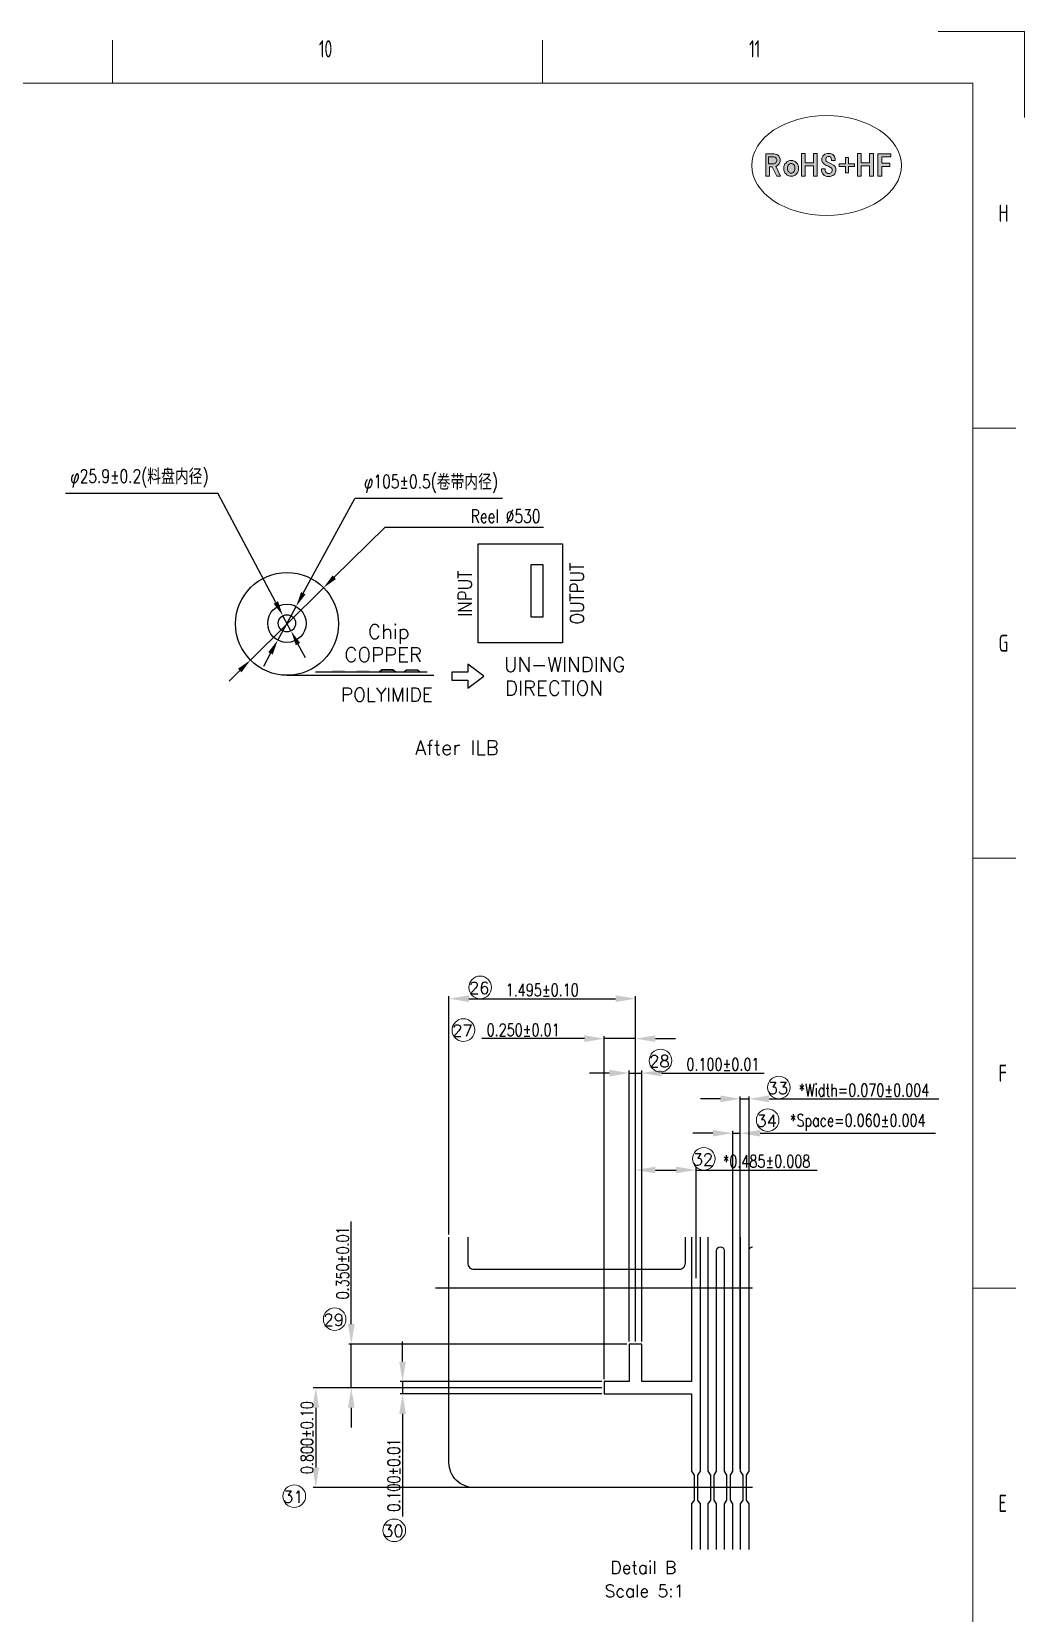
# Model space of a CAD drawing. Extents: x 10 to 206, y -65 to 73.
# Drawn here: x 165.9 to 205.6, y 9.8 to 73.2 of the extents above; entities that cross this region are included whole.
import ezdxf
from ezdxf.enums import TextEntityAlignment as Align

# ---------------------------------------------------------------- set-up
doc = ezdxf.new("R2010")
doc.units = 0
doc.header["$LTSCALE"] = 0.5
for name, color, linetype in [('01 Copper', 3, 'Continuous'), ('03 Solder resist', 6, 'Continuous'), ('06 Cutline', 4, 'Continuous'), ('08 Dimension&pin assignment', 7, 'Continuous')]:
    doc.layers.add(name, color=color, linetype=linetype)
doc.layers.add('FRAME', color=7, linetype='Continuous', lineweight=0)
doc.styles.add('high0.5', font='iso.shx', dxfattribs={"bigfont": 'AllInOneBig.shx'})
doc.styles.get("Standard").update_dxf_attribs({"font": 'romans.shx', "width": 0.75, "bigfont": 'AllInOneBig.shx'})
doc.styles.add('èâÝ»óÑÍÅ1$0$SIMPLEX', font='simplex', dxfattribs={"bigfont": 'AllInOneBig.shx'})
doc.dimstyles.new('ISO-25', dxfattribs={"dimtxt": 0.5, "dimasz": 0.8, "dimexe": 0.1, "dimexo": 0.1, "dimgap": 0.1, "dimtad": 1, "dimdec": 3, "dimzin": 1, "dimdsep": 46, "dimtxsty": 'Standard', "dimcen": 0.5, "dimadec": 0, "dimazin": 0, "dimtfac": 1, "dimtdec": 3, "dimtmove": 0, "dimatfit": 3, "dimfxl": 0, "dimarcsym": 0})
doc.dimstyles.new('ISO-25$0', dxfattribs={"dimtxt": 0.5, "dimasz": 1, "dimexe": 0.1, "dimexo": 0.1, "dimgap": 0.1, "dimtad": 1, "dimdec": 3, "dimzin": 1, "dimdsep": 46, "dimtxsty": 'Standard', "dimcen": 0.5, "dimadec": 0, "dimazin": 0, "dimtfac": 1, "dimtdec": 3, "dimtmove": 0, "dimatfit": 3, "dimfxl": 0, "dimarcsym": 0})

# ---------------------------------------------------------------- blocks, each defined once
blk = doc.blocks.new('*D668')
at = {"layer": '08 Dimension&pin assignment', "color": 0, "lineweight": -2, "transparency": 16777216}
for p, q in [((189.009, 31.481), (188.209, 31.481)), ((189.809, 20.718), (189.809, 31.581)), ((189.809, 31.481), (190.309, 31.481)), ((190.309, 20.718), (190.309, 31.581)), ((191.109, 31.481), (195.217, 31.481))]:
    blk.add_line(p, q, dxfattribs=at)
at = {"layer": '08 Dimension&pin assignment', "color": 0, "transparency": 16777216}
for points in [[(189.009, 31.614), (189.009, 31.348), (189.809, 31.481)], [(191.109, 31.614), (191.109, 31.348), (190.309, 31.481)]]:
    blk.add_solid(points, dxfattribs=at)
at = {"layer": 'Defpoints', "color": 0, "transparency": 16777216}
for p in [(190.309, 31.481), (189.809, 20.618), (190.309, 20.618)]:
    blk.add_point(p, dxfattribs=at)
at = {"layer": '08 Dimension&pin assignment', "color": 0, "transparency": 16777216, "insert": (193.563, 31.831), "char_height": 0.5, "width": 5.61608, "attachment_point": 5}
blk.add_mtext('0.100{\\A1;±0.01}', dxfattribs=at)
blk = doc.blocks.new('*D669')
at = {"layer": '08 Dimension&pin assignment', "color": 0, "lineweight": -2, "transparency": 16777216}
for p, q in [((188.709, 18.868), (177.146, 18.868)), ((177.246, 18.068), (177.246, 15.668)), ((183.484, 14.868), (177.146, 14.868))]:
    blk.add_line(p, q, dxfattribs=at)
at = {"layer": '08 Dimension&pin assignment', "color": 0, "transparency": 16777216}
for points in [[(177.113, 18.068), (177.379, 18.068), (177.246, 18.868)], [(177.113, 15.668), (177.379, 15.668), (177.246, 14.868)]]:
    blk.add_solid(points, dxfattribs=at)
at = {"layer": 'Defpoints', "color": 0, "transparency": 16777216}
for p in [(188.809, 18.868), (177.246, 14.868), (183.584, 14.868)]:
    blk.add_point(p, dxfattribs=at)
at = {"layer": '08 Dimension&pin assignment', "color": 0, "transparency": 16777216, "insert": (176.896, 16.868), "char_height": 0.5, "width": 7.73547, "attachment_point": 5, "rotation": 90}
blk.add_mtext('0.800{\\A1;±0.10}', dxfattribs=at)
blk = doc.blocks.new('*D670')
at = {"layer": '08 Dimension&pin assignment', "color": 0, "lineweight": -2, "transparency": 16777216}
for p, q in [((190.059, 20.718), (190.059, 27.695)), ((190.859, 27.595), (191.684, 27.595)), ((192.484, 23.259), (192.484, 27.695)), ((192.484, 27.595), (197.342, 27.595))]:
    blk.add_line(p, q, dxfattribs=at)
at = {"layer": '08 Dimension&pin assignment', "color": 0, "transparency": 16777216}
for points in [[(190.859, 27.729), (190.859, 27.462), (190.059, 27.595)], [(191.684, 27.729), (191.684, 27.462), (192.484, 27.595)]]:
    blk.add_solid(points, dxfattribs=at)
at = {"layer": 'Defpoints', "color": 0, "transparency": 16777216}
for p in [(192.484, 27.595), (192.484, 23.159), (190.059, 20.618)]:
    blk.add_point(p, dxfattribs=at)
at = {"layer": '08 Dimension&pin assignment', "color": 0, "transparency": 16777216, "insert": (195.313, 27.945), "char_height": 0.5, "width": 6.5582, "attachment_point": 5}
blk.add_mtext('*0.485{\\A1;±0.008}', dxfattribs=at)
blk = doc.blocks.new('*D671')
at = {"layer": '08 Dimension&pin assignment', "color": 0, "lineweight": -2, "transparency": 16777216}
for p, q in [((182.584, 25.009), (182.584, 34.562)), ((183.384, 34.462), (189.259, 34.462)), ((190.059, 20.718), (190.059, 34.562))]:
    blk.add_line(p, q, dxfattribs=at)
at = {"layer": '08 Dimension&pin assignment', "color": 0, "transparency": 16777216}
for points in [[(183.384, 34.596), (183.384, 34.329), (182.584, 34.462)], [(189.259, 34.596), (189.259, 34.329), (190.059, 34.462)]]:
    blk.add_solid(points, dxfattribs=at)
at = {"layer": 'Defpoints', "color": 0, "transparency": 16777216}
for p in [(190.059, 34.462), (182.584, 24.909), (190.059, 20.618)]:
    blk.add_point(p, dxfattribs=at)
at = {"layer": '08 Dimension&pin assignment', "color": 0, "transparency": 16777216, "insert": (186.322, 34.812), "char_height": 0.5, "width": 6.26078, "attachment_point": 5}
blk.add_mtext('1.495{\\A1;±0.10}', dxfattribs=at)
blk = doc.blocks.new('*D672')
at = {"layer": '08 Dimension&pin assignment', "color": 0, "lineweight": -2, "transparency": 16777216}
for p, q in [((193.959, 15.618), (193.959, 29.17)), ((194.259, 15.618), (194.259, 29.17)), ((193.159, 29.07), (192.359, 29.07)), ((193.959, 29.07), (194.259, 29.07)), ((195.059, 29.07), (202.077, 29.07))]:
    blk.add_line(p, q, dxfattribs=at)
at = {"layer": '08 Dimension&pin assignment', "color": 0, "transparency": 16777216}
for points in [[(193.159, 28.937), (193.159, 29.203), (193.959, 29.07)], [(195.059, 29.203), (195.059, 28.937), (194.259, 29.07)]]:
    blk.add_solid(points, dxfattribs=at)
at = {"layer": 'Defpoints', "color": 0, "transparency": 16777216}
for p in [(194.259, 29.07), (193.959, 15.518), (194.259, 15.518)]:
    blk.add_point(p, dxfattribs=at)
at = {"layer": '08 Dimension&pin assignment', "color": 0, "transparency": 16777216, "insert": (198.968, 29.503), "char_height": 0.5, "attachment_point": 5}
blk.add_mtext('*Space=0.060{\\A1;\\C2;±0.004}', dxfattribs=at)
blk = doc.blocks.new('*D673')
at = {"layer": '08 Dimension&pin assignment', "color": 0, "lineweight": -2, "transparency": 16777216}
for p, q in [((180.724, 19.918), (180.724, 20.718)), ((188.709, 19.118), (180.624, 19.118)), ((180.724, 19.118), (180.724, 18.618)), ((188.709, 18.618), (180.624, 18.618)), ((180.724, 17.818), (180.724, 13.711))]:
    blk.add_line(p, q, dxfattribs=at)
at = {"layer": '08 Dimension&pin assignment', "color": 0, "transparency": 16777216}
for points in [[(180.591, 19.918), (180.857, 19.918), (180.724, 19.118)], [(180.591, 17.818), (180.857, 17.818), (180.724, 18.618)]]:
    blk.add_solid(points, dxfattribs=at)
at = {"layer": 'Defpoints', "color": 0, "transparency": 16777216}
for p in [(188.809, 19.118), (180.724, 18.618), (188.809, 18.618)]:
    blk.add_point(p, dxfattribs=at)
at = {"layer": '08 Dimension&pin assignment', "color": 0, "transparency": 16777216, "insert": (180.374, 15.364), "char_height": 0.5, "width": 8.92203, "attachment_point": 5, "rotation": 90}
blk.add_mtext('0.100{\\A1;±0.01}', dxfattribs=at)
blk = doc.blocks.new('*D674')
at = {"layer": '08 Dimension&pin assignment', "color": 0, "lineweight": -2, "transparency": 16777216}
for p, q in [((178.671, 21.418), (178.671, 25.525)), ((189.709, 20.618), (178.571, 20.618)), ((178.671, 18.868), (178.671, 20.618)), ((188.709, 18.868), (178.571, 18.868)), ((178.671, 18.068), (178.671, 17.268))]:
    blk.add_line(p, q, dxfattribs=at)
at = {"layer": '08 Dimension&pin assignment', "color": 0, "transparency": 16777216}
for points in [[(178.538, 21.418), (178.804, 21.418), (178.671, 20.618)], [(178.538, 18.068), (178.804, 18.068), (178.671, 18.868)]]:
    blk.add_solid(points, dxfattribs=at)
at = {"layer": 'Defpoints', "color": 0, "transparency": 16777216}
for p in [(178.671, 20.618), (189.809, 20.618), (188.809, 18.868)]:
    blk.add_point(p, dxfattribs=at)
at = {"layer": '08 Dimension&pin assignment', "color": 0, "transparency": 16777216, "insert": (178.321, 23.872), "char_height": 0.5, "width": 7.50729, "attachment_point": 5, "rotation": 90}
blk.add_mtext('0.350{\\A1;±0.01}', dxfattribs=at)
blk = doc.blocks.new('*D675')
at = {"layer": '08 Dimension&pin assignment', "color": 0, "lineweight": -2, "transparency": 16777216}
for p, q in [((193.459, 30.448), (192.659, 30.448)), ((194.259, 15.618), (194.259, 30.548)), ((194.259, 30.448), (194.609, 30.448)), ((194.609, 15.618), (194.609, 30.548)), ((195.409, 30.448), (202.213, 30.448))]:
    blk.add_line(p, q, dxfattribs=at)
at = {"layer": '08 Dimension&pin assignment', "color": 0, "transparency": 16777216}
for points in [[(193.459, 30.315), (193.459, 30.581), (194.259, 30.448)], [(195.409, 30.581), (195.409, 30.315), (194.609, 30.448)]]:
    blk.add_solid(points, dxfattribs=at)
at = {"layer": 'Defpoints', "color": 0, "transparency": 16777216}
for p in [(194.609, 30.448), (194.259, 15.518), (194.609, 15.518)]:
    blk.add_point(p, dxfattribs=at)
at = {"layer": '08 Dimension&pin assignment', "color": 0, "transparency": 16777216, "insert": (199.211, 30.798), "char_height": 0.5, "attachment_point": 5}
blk.add_mtext('*Width=0.070{\\A1;\\C2;±0.004}', dxfattribs=at)
blk = doc.blocks.new('*D719')
at = {"layer": '08 Dimension&pin assignment', "color": 0, "lineweight": -2, "transparency": 16777216}
for p, q in [((188.009, 32.86), (183.902, 32.86)), ((188.809, 19.218), (188.809, 32.96)), ((190.059, 32.86), (188.809, 32.86)), ((190.059, 20.718), (190.059, 32.96)), ((190.859, 32.86), (191.659, 32.86))]:
    blk.add_line(p, q, dxfattribs=at)
at = {"layer": '08 Dimension&pin assignment', "color": 0, "transparency": 16777216}
for points in [[(188.009, 32.727), (188.009, 32.994), (188.809, 32.86)], [(190.859, 32.994), (190.859, 32.727), (190.059, 32.86)]]:
    blk.add_solid(points, dxfattribs=at)
at = {"layer": 'Defpoints', "color": 0, "transparency": 16777216}
for p in [(188.809, 32.86), (190.059, 20.618), (188.809, 19.118)]:
    blk.add_point(p, dxfattribs=at)
at = {"layer": '08 Dimension&pin assignment', "color": 0, "transparency": 16777216, "insert": (185.556, 33.21), "char_height": 0.5, "attachment_point": 5}
blk.add_mtext('0.250{\\A1;±0.01}', dxfattribs=at)
blk = doc.blocks.new('*D732')
at = {"layer": '08 Dimension&pin assignment', "color": 0, "lineweight": -2, "transparency": 16777216}
for p, q in [((177.988, 51.355), (180.011, 53.353)), ((186.376, 53.353), (180.011, 53.353)), ((174.629, 48.037), (177.561, 50.934)), ((174.202, 47.616), (173.775, 47.194))]:
    blk.add_line(p, q, dxfattribs=at)
at = {"layer": '08 Dimension&pin assignment', "color": 0, "transparency": 16777216}
for points in [[(177.918, 51.426), (178.058, 51.284), (177.561, 50.934)], [(174.272, 47.544), (174.131, 47.687), (174.629, 48.037)]]:
    blk.add_solid(points, dxfattribs=at)
at = {"layer": 'Defpoints', "color": 0, "transparency": 16777216}
for p in [(177.561, 50.934), (174.629, 48.037)]:
    blk.add_point(p, dxfattribs=at)
at = {"layer": '08 Dimension&pin assignment', "color": 0, "transparency": 16777216, "insert": (184.852, 53.803), "char_height": 0.54, "attachment_point": 5}
blk.add_mtext('Reel %%c530', dxfattribs=at)
blk = doc.blocks.new('*D733')
at = {"layer": '08 Dimension&pin assignment', "color": 0, "lineweight": -2, "transparency": 16777216}
for p, q in [((176.747, 50.713), (178.817, 54.509)), ((184.727, 54.509), (178.817, 54.509)), ((175.722, 48.834), (176.459, 50.186)), ((175.435, 48.307), (175.148, 47.78))]:
    blk.add_line(p, q, dxfattribs=at)
at = {"layer": '08 Dimension&pin assignment', "color": 0, "transparency": 16777216}
for points in [[(176.659, 50.76), (176.834, 50.665), (176.459, 50.186)], [(175.523, 48.259), (175.347, 48.355), (175.722, 48.834)]]:
    blk.add_solid(points, dxfattribs=at)
at = {"layer": 'Defpoints', "color": 0, "transparency": 16777216}
for p in [(176.459, 50.186), (175.722, 48.834)]:
    blk.add_point(p, dxfattribs=at)
at = {"layer": '08 Dimension&pin assignment', "color": 0, "transparency": 16777216, "insert": (181.862, 55.101), "char_height": 0.54, "attachment_point": 5}
blk.add_mtext('{\\Fromans,chineset|c134;\\M+2A370105±0.5(\\fSimSun|b0|i0|c134|p2;卷带内径\\Fromans,chineset|c134;)}', dxfattribs=at)
blk = doc.blocks.new('*D734')
at = {"layer": '08 Dimension&pin assignment', "color": 0, "lineweight": -2, "transparency": 16777216}
for p, q in [((167.216, 54.727), (173.319, 54.727)), ((175.648, 50.344), (173.319, 54.727)), ((176.253, 49.205), (175.929, 49.814)), ((176.534, 48.675), (176.816, 48.145))]:
    blk.add_line(p, q, dxfattribs=at)
at = {"layer": '08 Dimension&pin assignment', "color": 0, "transparency": 16777216}
for points in [[(175.559, 50.297), (175.736, 50.391), (175.929, 49.814)], [(176.622, 48.722), (176.446, 48.628), (176.253, 49.205)]]:
    blk.add_solid(points, dxfattribs=at)
at = {"layer": 'Defpoints', "color": 0, "transparency": 16777216}
for p in [(175.929, 49.814), (176.253, 49.205)]:
    blk.add_point(p, dxfattribs=at)
at = {"layer": '08 Dimension&pin assignment', "color": 0, "transparency": 16777216, "insert": (170.177, 55.319), "char_height": 0.54, "attachment_point": 5}
blk.add_mtext('{\\Fromans,chineset|c134;\\M+2A37025.9±0.2(\\fSimSun|b0|i0|c134|p2;料盘内径\\Fromans,chineset|c134;)}', dxfattribs=at)

msp = doc.modelspace()

# ---------------------------------------------------------------- hatches: boundary and pattern name
at = {"layer": '08 Dimension&pin assignment'}
h = msp.add_hatch(color=256, dxfattribs=at)
h.paths.add_polyline_path([(178.48728709, 47.54745976), (178.37130203, 47.64217669), (177.93055804, 47.64217669), (177.81457297, 47.54745976), (178.48728709, 47.54745976)])
h.paths.add_polyline_path([(179.47068775, 47.54745976), (179.35470269, 47.64217669), (178.9139587, 47.64217669), (178.79797363, 47.54745976), (179.47068775, 47.54745976)])
h.paths.add_polyline_path([(179.89735936, 47.64217669), (179.78137429, 47.54745976), (180.45408842, 47.54745976), (180.33810335, 47.64217669), (179.89735936, 47.64217669)])
h.paths.add_polyline_path([(180.88076002, 47.64217669), (180.76477496, 47.54745976), (181.43748908, 47.54745976), (181.32150401, 47.64217669), (180.88076002, 47.64217669)])
at = {"layer": 'FRAME'}
h = msp.add_hatch(color=3, dxfattribs=at)
h.dxf.hatch_style = 1
edge = h.paths.add_edge_path()
edge.add_ellipse((197.71536069, 67.85763884), major_axis=(3.00000207, 0), ratio=0.6666662544, start_angle=180, end_angle=540, ccw=False)
h.paths.add_polyline_path([(197.19257898, 67.8396657), (197.19257898, 67.43009365), (197.34237342, 67.43009365), (197.34237342, 68.33557976), (197.19257898, 68.33557976), (197.19257898, 67.9635657), (196.85536965, 67.9635657), (196.85536965, 68.33557976), (196.70557521, 68.33557976), (196.70557521, 67.43009365), (196.85536965, 67.43009365), (196.85536965, 67.8396657), (196.85536965, 67.8396657), (197.19257898, 67.8396657)], flags=16)
h.paths.add_polyline_path([(199.43964242, 67.8396657), (199.43964242, 67.43009365), (199.58943687, 67.43009365), (199.58943687, 68.33557976), (199.43964242, 68.33557976), (199.43964242, 67.9635657), (199.1024331, 67.9635657), (199.1024331, 68.33557976), (198.95263865, 68.33557976), (198.95263865, 67.43009365), (199.1024331, 67.43009365), (199.1024331, 67.8396657), (199.1024331, 67.8396657), (199.43964242, 67.8396657)], flags=16)
h.paths.add_polyline_path([(199.92415738, 68.2098907), (199.92415738, 67.94816014), (200.25018553, 67.94816014), (200.25018553, 67.82426014), (199.92415738, 67.82426014), (199.92415738, 67.42830459), (199.77444488, 67.42830459), (199.77444488, 68.3337907), (200.29264521, 68.3337907), (200.29264521, 68.2098907), (200.29264521, 68.2098907), (199.92415738, 68.2098907)], flags=16)
h.paths.add_polyline_path([(198.58779888, 67.819986), (198.58779888, 67.56800684), (198.46897944, 67.56800684), (198.46897944, 67.819986), (198.21700027, 67.819986), (198.21700027, 67.92848045), (198.46897944, 67.92848045), (198.46897944, 68.18045961), (198.58779888, 68.18045961), (198.58779888, 67.92848045), (198.83977805, 67.92848045), (198.83977805, 67.819986), (198.83977805, 67.819986), (198.58779888, 67.819986)], flags=16)
h.paths.add_polyline_path([(198.09112489, 67.62837195), (198.05142281, 67.52891188), (197.97201864, 67.45495702), (197.86504017, 67.41797959), (197.7300367, 67.41797959), (197.62410302, 67.45618618), (197.54768982, 67.53259938), (197.50948323, 67.62824903), (197.50948323, 67.73215459), (197.65919573, 67.73215459), (197.65919573, 67.65373375), (197.68021448, 67.59795007), (197.70123323, 67.57928723), (197.72225198, 67.56062438), (197.77051725, 67.54196153), (197.83459781, 67.54196153), (197.88892698, 67.5617716), (197.90642212, 67.58158167), (197.92391725, 67.60139174), (197.94141239, 67.6508657), (197.94141239, 67.70281848), (197.92008635, 67.74524521), (197.89876031, 67.76538306), (197.87743427, 67.78552091), (197.81157142, 67.82401431), (197.76703462, 67.84236986), (197.70574017, 67.86535528), (197.61584712, 67.91827091), (197.55864989, 67.97813132), (197.53005128, 68.04997611), (197.53005128, 68.14744903), (197.5694051, 68.23828445), (197.60875892, 68.27356153), (197.64811274, 68.30883861), (197.74261517, 68.3441157), (197.86926031, 68.3441157), (197.97191621, 68.30209868), (198.03423496, 68.21806466), (198.06539434, 68.12098098), (198.06539434, 68.06591431), (197.91568184, 68.06591431), (197.91826309, 68.0995525), (197.90478323, 68.15365632), (197.872661, 68.19458757), (197.82718184, 68.2150532), (197.76994364, 68.2150532), (197.72653357, 68.20056952), (197.71094364, 68.18608584), (197.69535371, 68.17160216), (197.67976378, 68.13224834), (197.67976378, 68.0852532), (197.69275198, 68.0477841), (197.70574017, 68.03244), (197.71872837, 68.01709591), (197.79063462, 67.97868445), (197.84955267, 67.95561709), (197.90621725, 67.93246778), (197.9949426, 67.87590563), (198.05906413, 67.80907993), (198.09112489, 67.73326084), (198.09112489, 67.69085459), (198.09112489, 67.69085459), (198.09112489, 67.62837195)], flags=16)
h.paths.add_polyline_path([(196.59181249, 67.67745958), (196.54840242, 67.5638641), (196.46158228, 67.47704396), (196.35827082, 67.43363389), (196.2383861, 67.43363389), (196.13505416, 67.4769825), (196.09170555, 67.52033111), (196.04835694, 67.56367972), (196.00500832, 67.67733667), (196.00500832, 67.8159457), (196.04802916, 67.92726722), (196.09104999, 67.97028806), (196.13407082, 68.01330889), (196.23773055, 68.05632972), (196.35892638, 68.05632972), (196.46256562, 68.01324743), (196.5487302, 67.92708285), (196.59181249, 67.81582278), (196.59181249, 67.747645), (196.59181249, 67.747645), (196.59181249, 67.67745958)], flags=16)
h.paths.add_polyline_path([(195.72649788, 67.42830459), (195.54138538, 67.80877264), (195.4333826, 67.80877264), (195.4333826, 67.42830459), (195.28358816, 67.42830459), (195.28358816, 68.3337907), (195.62132218, 68.3337907), (195.72709198, 68.30242646), (195.76800274, 68.27106223), (195.8089135, 68.23969799), (195.84982427, 68.1398282), (195.84982427, 68.01678861), (195.82224996, 67.93195563), (195.76710135, 67.87135771), (195.70986316, 67.83491292), (195.68019927, 67.82876709), (195.87555482, 67.42830459), (195.87555482, 67.42830459), (195.72649788, 67.42830459)], flags=16)
h.paths.add_polyline_path([(196.44718055, 67.79562347), (196.42368298, 67.86709952), (196.40018541, 67.89059708), (196.37668784, 67.91409465), (196.32577985, 67.93759222), (196.2708361, 67.93759222), (196.21986666, 67.91415611), (196.19643055, 67.89072), (196.17299444, 67.86728389), (196.14955832, 67.79574639), (196.14955832, 67.69757695), (196.17332221, 67.623745), (196.1970861, 67.59998111), (196.22084999, 67.57621722), (196.27149166, 67.55245333), (196.3251243, 67.55245333), (196.3757045, 67.57627868), (196.39952985, 67.60010403), (196.4233552, 67.62392938), (196.44718055, 67.69769986), (196.44718055, 67.747645), (196.44718055, 67.747645), (196.44718055, 67.79562347)], flags=0)
h.paths.add_polyline_path([(195.7166606, 68.10385459), (195.69713734, 68.15476257), (195.67761407, 68.17313861), (195.65809081, 68.19151466), (195.59292449, 68.2098907), (195.39284055, 68.2098907), (195.39284055, 67.93275459), (195.60583074, 67.93275459), (195.65428039, 67.94777091), (195.6958672, 67.97780355), (195.7166606, 68.03207125), (195.7166606, 68.07132264), (195.7166606, 68.07132264), (195.7166606, 68.10385459)], flags=0)
h.paths.add_polyline_path([(195.7166606, 68.03207125), (195.6958672, 67.97780355), (195.65428039, 67.94777091), (195.60583074, 67.93275459), (195.39284055, 67.93275459), (195.39284055, 68.2098907), (195.59292449, 68.2098907), (195.65809081, 68.19151466), (195.67761407, 68.17313861), (195.69713734, 68.15476257), (195.7166606, 68.10385459), (195.7166606, 68.07132264), (195.7166606, 68.07132264), (195.7166606, 68.03207125)], flags=0)
h.paths.add_polyline_path([(196.44718055, 67.69769986), (196.4233552, 67.62392938), (196.39952985, 67.60010403), (196.3757045, 67.57627868), (196.3251243, 67.55245333), (196.27149166, 67.55245333), (196.22084999, 67.57621722), (196.1970861, 67.59998111), (196.17332221, 67.623745), (196.14955832, 67.69757695), (196.14955832, 67.79574639), (196.17299444, 67.86728389), (196.19643055, 67.89072), (196.21986666, 67.91415611), (196.2708361, 67.93759222), (196.32577985, 67.93759222), (196.37668784, 67.91409465), (196.40018541, 67.89059708), (196.42368298, 67.86709952), (196.44718055, 67.79562347), (196.44718055, 67.747645), (196.44718055, 67.747645), (196.44718055, 67.69769986)], flags=0)
h = msp.add_hatch(color=7, dxfattribs=at)
h.dxf.hatch_style = 1
h.paths.add_polyline_path([(195.68019927, 67.82876709), (195.70986316, 67.83491292), (195.76710135, 67.87135771), (195.82224996, 67.93195563), (195.84982427, 68.01678861), (195.84982427, 68.1398282), (195.8089135, 68.23969799), (195.76800274, 68.27106223), (195.72709198, 68.30242646), (195.62132218, 68.3337907), (195.28358816, 68.3337907), (195.28358816, 67.42830459), (195.4333826, 67.42830459), (195.4333826, 67.80877264), (195.54138538, 67.80877264), (195.72649788, 67.42830459), (195.87555482, 67.42830459), (195.87555482, 67.42830459), (195.68019927, 67.82876709)])
h.paths.add_polyline_path([(196.59181249, 67.81582278), (196.5487302, 67.92708285), (196.46256562, 68.01324743), (196.35892638, 68.05632972), (196.23773055, 68.05632972), (196.13407082, 68.01330889), (196.09104999, 67.97028806), (196.04802916, 67.92726722), (196.00500832, 67.8159457), (196.00500832, 67.67733667), (196.04835694, 67.56367972), (196.09170555, 67.52033111), (196.13505416, 67.4769825), (196.2383861, 67.43363389), (196.35827082, 67.43363389), (196.46158228, 67.47704396), (196.54840242, 67.5638641), (196.59181249, 67.67745958), (196.59181249, 67.747645), (196.59181249, 67.747645), (196.59181249, 67.81582278)])
h.paths.add_polyline_path([(196.85536965, 67.43009365), (196.70557521, 67.43009365), (196.70557521, 68.33557976), (196.85536965, 68.33557976), (196.85536965, 67.9635657), (197.19257898, 67.9635657), (197.19257898, 68.33557976), (197.34237342, 68.33557976), (197.34237342, 67.43009365), (197.19257898, 67.43009365), (197.19257898, 67.8396657), (196.85536965, 67.8396657), (196.85536965, 67.8396657), (196.85536965, 67.43009365)])
h.paths.add_polyline_path([(198.09112489, 67.73326084), (198.05906413, 67.80907993), (197.9949426, 67.87590563), (197.90621725, 67.93246778), (197.84955267, 67.95561709), (197.79063462, 67.97868445), (197.71872837, 68.01709591), (197.70574017, 68.03244), (197.69275198, 68.0477841), (197.67976378, 68.0852532), (197.67976378, 68.13224834), (197.69535371, 68.17160216), (197.71094364, 68.18608584), (197.72653357, 68.20056952), (197.76994364, 68.2150532), (197.82718184, 68.2150532), (197.872661, 68.19458757), (197.90478323, 68.15365632), (197.91826309, 68.0995525), (197.91568184, 68.06591431), (198.06539434, 68.06591431), (198.06539434, 68.12098098), (198.03423496, 68.21806466), (197.97191621, 68.30209868), (197.86926031, 68.3441157), (197.74261517, 68.3441157), (197.64811274, 68.30883861), (197.60875892, 68.27356153), (197.5694051, 68.23828445), (197.53005128, 68.14744903), (197.53005128, 68.04997611), (197.55864989, 67.97813132), (197.61584712, 67.91827091), (197.70574017, 67.86535528), (197.76703462, 67.84236986), (197.81157142, 67.82401431), (197.87743427, 67.78552091), (197.89876031, 67.76538306), (197.92008635, 67.74524521), (197.94141239, 67.70281848), (197.94141239, 67.6508657), (197.92391725, 67.60139174), (197.90642212, 67.58158167), (197.88892698, 67.5617716), (197.83459781, 67.54196153), (197.77051725, 67.54196153), (197.72225198, 67.56062438), (197.70123323, 67.57928723), (197.68021448, 67.59795007), (197.65919573, 67.65373375), (197.65919573, 67.73215459), (197.50948323, 67.73215459), (197.50948323, 67.62824903), (197.54768982, 67.53259938), (197.62410302, 67.45618618), (197.7300367, 67.41797959), (197.86504017, 67.41797959), (197.97201864, 67.45495702), (198.05142281, 67.52891188), (198.09112489, 67.62837195), (198.09112489, 67.69085459), (198.09112489, 67.69085459), (198.09112489, 67.73326084)])
h.paths.add_polyline_path([(198.83977805, 67.92848045), (198.58779888, 67.92848045), (198.58779888, 68.18045961), (198.46897944, 68.18045961), (198.46897944, 67.92848045), (198.21700027, 67.92848045), (198.21700027, 67.819986), (198.46897944, 67.819986), (198.46897944, 67.56800684), (198.58779888, 67.56800684), (198.58779888, 67.819986), (198.83977805, 67.819986), (198.83977805, 67.819986), (198.83977805, 67.92848045)])
h.paths.add_polyline_path([(199.1024331, 67.43009365), (198.95263865, 67.43009365), (198.95263865, 68.33557976), (199.1024331, 68.33557976), (199.1024331, 67.9635657), (199.43964242, 67.9635657), (199.43964242, 68.33557976), (199.58943687, 68.33557976), (199.58943687, 67.43009365), (199.43964242, 67.43009365), (199.43964242, 67.8396657), (199.1024331, 67.8396657), (199.1024331, 67.8396657), (199.1024331, 67.43009365)])
h.paths.add_polyline_path([(200.29264521, 68.3337907), (199.77444488, 68.3337907), (199.77444488, 67.42830459), (199.92415738, 67.42830459), (199.92415738, 67.82426014), (200.25018553, 67.82426014), (200.25018553, 67.94816014), (199.92415738, 67.94816014), (199.92415738, 68.2098907), (200.29264521, 68.2098907), (200.29264521, 68.2098907), (200.29264521, 68.3337907)])
h.paths.add_polyline_path([(195.7166606, 68.10385459), (195.69713734, 68.15476257), (195.67761407, 68.17313861), (195.65809081, 68.19151466), (195.59292449, 68.2098907), (195.39284055, 68.2098907), (195.39284055, 67.93275459), (195.60583074, 67.93275459), (195.65428039, 67.94777091), (195.6958672, 67.97780355), (195.7166606, 68.03207125), (195.7166606, 68.07132264), (195.7166606, 68.07132264), (195.7166606, 68.10385459)], flags=16)
h.paths.add_polyline_path([(196.44718055, 67.79562347), (196.42368298, 67.86709952), (196.40018541, 67.89059708), (196.37668784, 67.91409465), (196.32577985, 67.93759222), (196.2708361, 67.93759222), (196.21986666, 67.91415611), (196.19643055, 67.89072), (196.17299444, 67.86728389), (196.14955832, 67.79574639), (196.14955832, 67.69757695), (196.17332221, 67.623745), (196.1970861, 67.59998111), (196.22084999, 67.57621722), (196.27149166, 67.55245333), (196.3251243, 67.55245333), (196.3757045, 67.57627868), (196.39952985, 67.60010403), (196.4233552, 67.62392938), (196.44718055, 67.69769986), (196.44718055, 67.747645), (196.44718055, 67.747645), (196.44718055, 67.79562347)], flags=16)
h = msp.add_hatch(color=3, dxfattribs=at)
h.dxf.hatch_style = 1
h.paths.add_polyline_path([(195.7166606, 68.03207125), (195.6958672, 67.97780355), (195.65428039, 67.94777091), (195.60583074, 67.93275459), (195.39284055, 67.93275459), (195.39284055, 68.2098907), (195.59292449, 68.2098907), (195.65809081, 68.19151466), (195.67761407, 68.17313861), (195.69713734, 68.15476257), (195.7166606, 68.10385459), (195.7166606, 68.07132264), (195.7166606, 68.07132264), (195.7166606, 68.03207125)])
h.paths.add_polyline_path([(196.44718055, 67.69769986), (196.4233552, 67.62392938), (196.39952985, 67.60010403), (196.3757045, 67.57627868), (196.3251243, 67.55245333), (196.27149166, 67.55245333), (196.22084999, 67.57621722), (196.1970861, 67.59998111), (196.17332221, 67.623745), (196.14955832, 67.69757695), (196.14955832, 67.79574639), (196.17299444, 67.86728389), (196.19643055, 67.89072), (196.21986666, 67.91415611), (196.2708361, 67.93759222), (196.32577985, 67.93759222), (196.37668784, 67.91409465), (196.40018541, 67.89059708), (196.42368298, 67.86709952), (196.44718055, 67.79562347), (196.44718055, 67.747645), (196.44718055, 67.747645), (196.44718055, 67.69769986)])

# ---------------------------------------------------------------- linework, layer by layer
at = {"layer": '01 Copper'}
for points in [[(183.33441145, 24.90852874), (183.33441145, 23.86795731, 0.4142135624), (183.58441145, 23.61795731), (191.80941145, 23.61795731, 0.4142135624), (192.05941145, 23.86795731), (192.05941145, 24.90852874)], [(193.30941145, 12.37999567), (193.30941145, 14.21795731), (193.20941145, 14.36795731), (193.20941145, 15.36795731), (193.30941145, 15.51795731), (193.30941145, 24.36795731, -1), (193.60941145, 24.36795731), (193.60941145, 15.51795731), (193.70941145, 15.36795731), (193.70941145, 14.36795731), (193.60941145, 14.21795731), (193.60941145, 12.37999567)], [(194.60941145, 12.37999567), (194.60941145, 14.21795731), (194.50941145, 14.36795731), (194.50941145, 15.36795731), (194.60941145, 15.51795731), (194.60941145, 24.36795731, -0.3919389636), (194.74792602, 24.51751695)]]:
    msp.add_lwpolyline(points, format="xyb", dxfattribs=at)
for points in [[(192.30941145, 24.90852874), (192.30941145, 19.11795731), (190.30941145, 19.11795731), (190.30941145, 20.61795731), (189.80941145, 20.61795731), (189.80941145, 19.11795731), (188.80941145, 19.11795731), (188.80941145, 18.61795731), (192.30941145, 18.61795731), (192.30941145, 15.51795731), (192.40941145, 15.36795731), (192.40941145, 14.36795731), (192.30941145, 14.21795731), (192.30941145, 12.37999567)], [(192.65941145, 12.37999567), (192.65941145, 14.21795731), (192.55941145, 14.36795731), (192.55941145, 15.36795731), (192.65941145, 15.51795731), (192.65941145, 24.90852874)], [(192.95941145, 24.90852874), (192.95941145, 15.51795731), (193.05941145, 15.36795731), (193.05941145, 14.36795731), (192.95941145, 14.21795731), (192.95941145, 12.37999567)], [(193.95941145, 12.37999567), (193.95941145, 14.21795731), (193.85941145, 14.36795731), (193.85941145, 15.36795731), (193.95941145, 15.51795731), (193.95941145, 24.90852874)], [(194.25941145, 24.90852874), (194.25941145, 15.51795731), (194.35941145, 15.36795731), (194.35941145, 14.36795731), (194.25941145, 14.21795731), (194.25941145, 12.37999567)]]:
    msp.add_lwpolyline(points, dxfattribs=at)
at = {"layer": '03 Solder resist'}
msp.add_lwpolyline([(182.04183958, 22.86795731), (194.74792602, 22.86795731)], dxfattribs=at)
at = {"layer": '06 Cutline'}
msp.add_lwpolyline([(194.74792602, 14.86795731), (183.58441145, 14.86795731, -0.4142135624), (182.58441145, 15.86795731), (182.58441145, 24.90852874)], format="xyb", dxfattribs=at)
at = {"layer": '08 Dimension&pin assignment'}
for points in [[(183.75111009, 52.70017766), (187.13072707, 52.70017766), (187.13072707, 48.72015991), (183.75111009, 48.72015991)], [(185.8758558, 51.86403963), (186.3443175, 51.86403963), (186.3443175, 49.75697127), (185.8758558, 49.75697127)], [(183.34565347, 46.90887574), (183.98564352, 47.38886809), (183.34565347, 47.86886121), (183.34565347, 47.54886579), (182.70566418, 47.54886579), (182.70566418, 47.22887115), (183.34565347, 47.22887115)]]:
    msp.add_lwpolyline(points, close=True, dxfattribs=at)
for points in [[(179.78137429, 47.54745976), (179.89735936, 47.64217669), (180.33810335, 47.64217669), (180.45408842, 47.54745976)], [(180.45408842, 47.54745976), (180.33810335, 47.64217669), (179.89735936, 47.64217669), (179.78137429, 47.54745976)], [(180.76477496, 47.54745976), (180.88076002, 47.64217669), (181.32150401, 47.64217669), (181.43748908, 47.54745976)], [(180.76477496, 47.54745976), (180.88076002, 47.64217669), (181.32150401, 47.64217669), (181.43748908, 47.54745976)], [(176.09492088, 47.42449305), (181.98446423, 47.42449305)], [(181.71296324, 47.54745976), (177.23361225, 47.54745976)]]:
    msp.add_lwpolyline(points, dxfattribs=at)
for centre, radius in [((176.09492088, 49.48543232), 2.06093928), ((176.09083365, 49.50967606), 0.7700227), ((176.09083365, 49.50967606), 0.34492129)]:
    msp.add_circle(centre, radius, dxfattribs=at)
at = {"layer": '08 Dimension&pin assignment', "color": 4, "lineweight": 0}
for centre in [(183.83721447, 34.91513637), (183.16203903, 33.20501164), (191.0581112, 31.97970695), (195.80282434, 30.90073157), (195.35529068, 29.59082142), (192.79916626, 28.04070783), (178.00391211, 21.61511999), (176.38606888, 14.52313984), (180.39225081, 13.15179804)]:
    msp.add_circle(centre, 0.45280358, dxfattribs=at)
at = {"layer": 'FRAME', "linetype": 'Continuous'}
for points in [[(205.64099666, 69.77786744), (205.64099666, 73.22533978), (202.19352432, 73.22533978)], [(169.09778978, 71.15685637), (169.09778978, 72.88059255)], [(186.33515152, 71.15685637), (186.33515152, 72.88059255)], [(203.57251325, 57.32806296), (205.29624943, 57.32806296)], [(203.57251325, 40.09070123), (205.29624943, 40.09070123)], [(203.57251325, 22.85333949), (205.29624943, 22.85333949)]]:
    msp.add_lwpolyline(points, dxfattribs=at)
at = {"layer": 'FRAME'}
msp.add_lwpolyline([(203.57251326, -63.33346918), (13.96153154, -63.33346919), (13.96153154, 71.15685637), (203.57251325, 71.15685637)], close=True, dxfattribs=at)
at = {"layer": 'FRAME', "color": 0}
for points in [[(195.87555482, 67.42830459), (195.72649788, 67.42830459), (195.54138538, 67.80877264), (195.4333826, 67.80877264), (195.4333826, 67.42830459), (195.28358816, 67.42830459), (195.28358816, 68.3337907), (195.55646316, 68.3337907), (195.62132218, 68.3337907), (195.72709198, 68.30242646), (195.76800274, 68.27106223), (195.8089135, 68.23969799), (195.84982427, 68.1398282), (195.84982427, 68.07132264), (195.84982427, 68.01678861), (195.82224996, 67.93195563), (195.79467566, 67.90165667), (195.76710135, 67.87135771), (195.70986316, 67.83491292), (195.68019927, 67.82876709)], [(195.7166606, 68.07132264), (195.7166606, 68.10385459), (195.69713734, 68.15476257), (195.67761407, 68.17313861), (195.65809081, 68.19151466), (195.59292449, 68.2098907), (195.54728144, 68.2098907), (195.39284055, 68.2098907), (195.39284055, 67.93275459), (195.57817449, 67.93275459), (195.60583074, 67.93275459), (195.65428039, 67.94777091), (195.6750738, 67.96278723), (195.6958672, 67.97780355), (195.7166606, 68.03207125), (195.7166606, 68.07132264)], [(196.59181249, 67.747645), (196.59181249, 67.67745958), (196.54840242, 67.5638641), (196.50499235, 67.52045403), (196.46158228, 67.47704396), (196.35827082, 67.43363389), (196.29836944, 67.43363389), (196.2383861, 67.43363389), (196.13505416, 67.4769825), (196.09170555, 67.52033111), (196.04835694, 67.56367972), (196.00500832, 67.67733667), (196.00500832, 67.747645), (196.00500832, 67.8159457), (196.04802916, 67.92726722), (196.09104999, 67.97028806), (196.13407082, 68.01330889), (196.23773055, 68.05632972), (196.29836944, 68.05632972), (196.35892638, 68.05632972), (196.46256562, 68.01324743), (196.50564791, 67.97016514), (196.5487302, 67.92708285), (196.59181249, 67.81582278), (196.59181249, 67.747645)], [(196.44718055, 67.747645), (196.44718055, 67.79562347), (196.42368298, 67.86709952), (196.40018541, 67.89059708), (196.37668784, 67.91409465), (196.32577985, 67.93759222), (196.29836944, 67.93759222), (196.2708361, 67.93759222), (196.21986666, 67.91415611), (196.19643055, 67.89072), (196.17299444, 67.86728389), (196.14955832, 67.79574639), (196.14955832, 67.747645), (196.14955832, 67.69757695), (196.17332221, 67.623745), (196.1970861, 67.59998111), (196.22084999, 67.57621722), (196.27149166, 67.55245333), (196.29836944, 67.55245333), (196.3251243, 67.55245333), (196.3757045, 67.57627868), (196.39952985, 67.60010403), (196.4233552, 67.62392938), (196.44718055, 67.69769986), (196.44718055, 67.747645)], [(196.85536965, 67.8396657), (197.19257898, 67.8396657), (197.19257898, 67.43009365), (197.34237342, 67.43009365), (197.34237342, 68.33557976), (197.19257898, 68.33557976), (197.19257898, 67.9635657), (196.85536965, 67.9635657), (196.85536965, 68.33557976), (196.70557521, 68.33557976), (196.70557521, 67.43009365), (196.85536965, 67.43009365)], [(198.09112489, 67.69085459), (198.09112489, 67.62837195), (198.05142281, 67.52891188), (198.01172073, 67.49193445), (197.97201864, 67.45495702), (197.86504017, 67.41797959), (197.79776378, 67.41797959), (197.7300367, 67.41797959), (197.62410302, 67.45618618), (197.58589642, 67.49439278), (197.54768982, 67.53259938), (197.50948323, 67.62824903), (197.50948323, 67.68569209), (197.50948323, 67.73215459), (197.65919573, 67.73215459), (197.65919573, 67.69085459), (197.65919573, 67.65373375), (197.68021448, 67.59795007), (197.70123323, 67.57928723), (197.72225198, 67.56062438), (197.77051725, 67.54196153), (197.79776378, 67.54196153), (197.83459781, 67.54196153), (197.88892698, 67.5617716), (197.90642212, 67.58158167), (197.92391725, 67.60139174), (197.94141239, 67.6508657), (197.94141239, 67.68052959), (197.94141239, 67.70281848), (197.92008635, 67.74524521), (197.89876031, 67.76538306), (197.87743427, 67.78552091), (197.81157142, 67.82401431), (197.76703462, 67.84236986), (197.70574017, 67.86535528), (197.61584712, 67.91827091), (197.5872485, 67.94820111), (197.55864989, 67.97813132), (197.53005128, 68.04997611), (197.53005128, 68.0918907), (197.53005128, 68.14744903), (197.5694051, 68.23828445), (197.60875892, 68.27356153), (197.64811274, 68.30883861), (197.74261517, 68.3441157), (197.79776378, 68.3441157), (197.86926031, 68.3441157), (197.97191621, 68.30209868), (198.00307559, 68.26008167), (198.03423496, 68.21806466), (198.06539434, 68.12098098), (198.06539434, 68.06591431), (197.91568184, 68.06591431), (197.91826309, 68.0995525), (197.90478323, 68.15365632), (197.88872212, 68.17412195), (197.872661, 68.19458757), (197.82718184, 68.2150532), (197.79776378, 68.2150532), (197.76994364, 68.2150532), (197.72653357, 68.20056952), (197.71094364, 68.18608584), (197.69535371, 68.17160216), (197.67976378, 68.13224834), (197.67976378, 68.1073782), (197.67976378, 68.0852532), (197.69275198, 68.0477841), (197.70574017, 68.03244), (197.71872837, 68.01709591), (197.79063462, 67.97868445), (197.84955267, 67.95561709), (197.90621725, 67.93246778), (197.9949426, 67.87590563), (198.02700337, 67.84249278), (198.05906413, 67.80907993), (198.09112489, 67.73326084), (198.09112489, 67.69085459)], [(198.83977805, 67.819986), (198.58779888, 67.819986), (198.58779888, 67.56800684), (198.46897944, 67.56800684), (198.46897944, 67.819986), (198.21700027, 67.819986), (198.21700027, 67.92848045), (198.46897944, 67.92848045), (198.46897944, 68.18045961), (198.58779888, 68.18045961), (198.58779888, 67.92848045), (198.83977805, 67.92848045)], [(199.1024331, 67.8396657), (199.43964242, 67.8396657), (199.43964242, 67.43009365), (199.58943687, 67.43009365), (199.58943687, 68.33557976), (199.43964242, 68.33557976), (199.43964242, 67.9635657), (199.1024331, 67.9635657), (199.1024331, 68.33557976), (198.95263865, 68.33557976), (198.95263865, 67.43009365), (199.1024331, 67.43009365)], [(200.29264521, 68.2098907), (199.92415738, 68.2098907), (199.92415738, 67.94816014), (200.25018553, 67.94816014), (200.25018553, 67.82426014), (199.92415738, 67.82426014), (199.92415738, 67.42830459), (199.77444488, 67.42830459), (199.77444488, 68.3337907), (200.29264521, 68.3337907)]]:
    msp.add_lwpolyline(points, close=True, dxfattribs=at)
at = {"layer": 'FRAME'}
msp.add_ellipse((197.71536069, 67.85763884), major_axis=(-3.00000207, 0), ratio=0.6666662544, dxfattribs=at)

# ---------------------------------------------------------------- texts
at = {"layer": '08 Dimension&pin assignment', "style": 'èâÝ»óÑÍÅ1$0$SIMPLEX', "width": 0.891}
for s, p in [('INPUT', (183.22988145, 50.70219516)), ('OUTPUT', (187.71372962, 50.70219516))]:
    msp.add_text(s, height=0.543748916, rotation=90, dxfattribs=at).set_placement(p, align=Align.MIDDLE_CENTER)
at = {"layer": '08 Dimension&pin assignment'}
for s, height, p in [('Chip', 0.579998844, (180.1739875, 49.17305464)), ('COPPER', 0.579998844, (179.94992359, 48.25017223)), ('POLYIMIDE', 0.543748916, (180.09644609, 46.64918722)), ('After ILB', 0.579998844, (182.90388937, 44.52616921))]:
    msp.add_text(s, height=height, dxfattribs=at).set_placement(p, align=Align.MIDDLE_CENTER)
for s, height, p in [('UN-WINDING', 0.579998844, (184.78430015, 47.56898831)), ('DIRECTION', 0.579998844, (184.83055571, 46.6216152)), ('Detail B', 0.5, (189.05784677, 11.41105437)), ('Scale 5:1', 0.5, (188.82404151, 10.4703754))]:
    msp.add_text(s, height=height, dxfattribs=at).set_placement(p)
at = {"layer": '08 Dimension&pin assignment', "color": 4, "lineweight": 0}
for s, p in [('26', (183.79803442, 34.89089383)), ('27', (183.12285898, 33.1807691)), ('28', (191.01893115, 31.95546441)), ('33', (195.76364429, 30.87648902)), ('34', (195.31611063, 29.56657887)), ('32', (192.75998621, 28.01646529)), ('29', (177.96473206, 21.59087744)), ('31', (176.34688883, 14.4988973)), ('30', (180.35307076, 13.12755549))]:
    msp.add_text(s, height=0.48, dxfattribs=at).set_placement(p, align=Align.MIDDLE)
at = {"layer": 'FRAME', "linetype": 'Continuous', "char_height": 0.6894944694, "attachment_point": 7, "style": 'high0.5'}
for s, insert in [('{\\T0.95;\\W0.75;10}', (177.37174577, 72.19112175)), ('{\\T0.95;\\W0.75;11}', (194.60910093, 72.19112175)), ('{\\T0.95;\\W0.75;H}', (204.60678126, 65.602015)), ('{\\T0.95;\\W0.75;G}', (204.60678126, 48.36463026)), ('{\\T0.95;\\W0.75;F}', (204.60678126, 31.12726852)), ('{\\T0.95;\\W0.75;E}', (204.60678126, 13.88991254))]:
    msp.add_mtext(s, dxfattribs=dict(at, insert=insert))

# ---------------------------------------------------------------- dimensions: what is measured, and where the dimension line sits
at = {"layer": '08 Dimension&pin assignment'}
for p1, p2, text, picture, middle in [((176.25264542, 49.20506542), (175.92902188, 49.81428671), '{\\Fromans,chineset|c134;φ25.9±0.2(\\fSimSun|b0|i0|c134|p2;料盘内径\\Fromans,chineset|c134;)}', '*D734', (170.1774342, 54.72749412)), ((175.72220353, 48.8336237), (176.45946377, 50.18572843), '{\\Fromans,chineset|c134;φ105±0.5(\\fSimSun|b0|i0|c134|p2;卷带内径\\Fromans,chineset|c134;)}', '*D733', (181.8621111, 54.50914982)), ((174.62854509, 48.03725666), (177.56129667, 50.93360798), 'Reel %%c530', '*D732', (184.85195595, 53.35329751))]:
    dim = msp.add_diameter_dim_2p(p1=p1, p2=p2, text=text, dimstyle='ISO-25', override={"dimscale": 2, "dimtxt": 0.27, "dimasz": 0.3, "dimexe": 0.0625, "dimexo": 0.0625, "dimgap": 0.09, "dimtoh": 1, "dimtzin": 1}, dxfattribs=at)
    dim.commit()
    dim.dimension.update_dxf_attribs({"geometry": picture, "text_midpoint": middle, "dimtype": 163})
for base, p1, p2, text, override, picture, middle in [((190.05941145, 34.46233301), (182.58441145, 24.90852874), (190.05941145, 20.61795731), '<>{\\A1;±0.10}', {"dimasz": 0.8, "dimlfac": 0.2, "dimzin": 0, "dimadec": 3, "dimfxl": 1.25}, '*D671', (186.32191145, 34.81233301)), ((188.80941145, 32.86017016), (190.05941145, 20.61795731), (188.80941145, 19.11795731), '<>{\\A1;±0.01}', {"dimasz": 0.8, "dimlfac": 0.2, "dimzin": 0, "dimadec": 3, "dimfxl": 1.25}, '*D719', (185.55584002, 33.21017016)), ((190.30941145, 31.48115721), (189.80941145, 20.61795731), (190.30941145, 20.61795731), '<>{\\A1;±0.01}', {"dimasz": 0.8, "dimlfac": 0.2, "dimzin": 0, "dimadec": 3, "dimfxl": 1.25}, '*D668', (193.56298288, 31.83115721)), ((194.60941145, 30.4479282), (194.25941145, 15.51795731), (194.60941145, 15.51795731), '*Width=<>{\\A1;\\C2;±0.004}', {"dimasz": 0.8, "dimlfac": 0.2, "dimzin": 0, "dimtxsty": 'Standard', "dimadec": 3, "dimfxl": 1.25}, '*D675', (199.21119716, 30.7979282)), ((194.25941145, 29.06989126), (193.95941145, 15.51795731), (194.25941145, 15.51795731), '*Space=<>{\\A1;\\C2;±0.004}', {"dimasz": 0.8, "dimlfac": 0.2, "dimzin": 0, "dimtxsty": 'Standard', "dimadec": 3, "dimfxl": 1.25}, '*D672', (198.96834002, 29.5032246)), ((192.48441145, 27.59526481), (190.05941145, 20.61795731), (192.48441145, 23.15920731), '*<>{\\A1;±0.008}', {"dimasz": 0.8, "dimlfac": 0.2, "dimzin": 0, "dimadec": 3, "dimfxl": 1.25}, '*D670', (195.31298288, 27.94526481))]:
    dim = msp.add_linear_dim(base=base, p1=p1, p2=p2, text=text, dimstyle='ISO-25$0', override=override, dxfattribs=at)
    dim.commit()
    dim.dimension.update_dxf_attribs({"geometry": picture, "text_midpoint": middle})
for base, p1, p2, text, picture, middle in [((178.67102425, 20.61795731), (188.80941145, 18.86795731), (189.80941145, 20.61795731), '<>{\\A1;±0.01}', '*D674', (178.32102425, 23.87152874)), ((177.2460506, 14.86795731), (188.80941145, 18.86795731), (183.58441145, 14.86795731), '<>{\\A1;±0.10}', '*D669', (176.8960506, 16.86795731)), ((180.72400403, 18.61795731), (188.80941145, 19.11795731), (188.80941145, 18.61795731), '<>{\\A1;±0.01}', '*D673', (180.37400403, 15.36438588))]:
    dim = msp.add_linear_dim(base=base, p1=p1, p2=p2, angle=90, text=text, dimstyle='ISO-25$0', override={"dimasz": 0.8, "dimlfac": 0.2, "dimzin": 0, "dimadec": 3, "dimfxl": 1.25}, dxfattribs=at)
    dim.commit()
    dim.dimension.update_dxf_attribs({"geometry": picture, "text_midpoint": middle})

doc.saveas('drawing.dxf')
